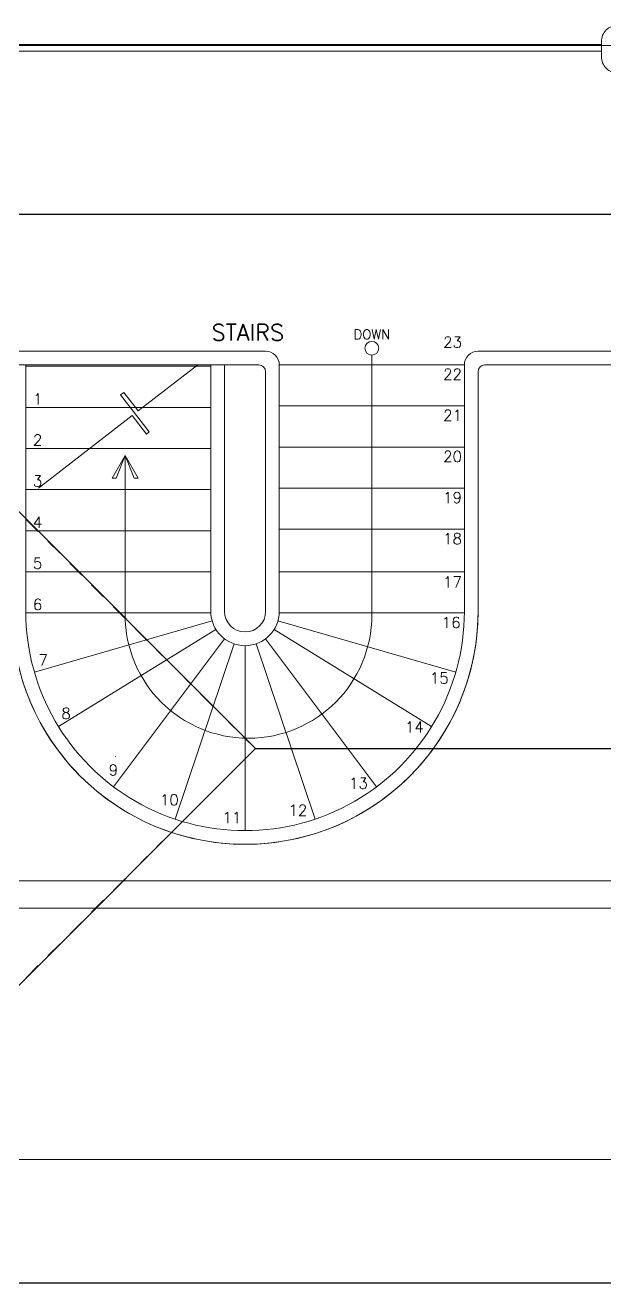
# Model space of a CAD drawing. Header units: metres. Extents: x -232 to 581, y 30 to 789.
# Drawn here: x 221.98 to 226.21, y 587.37 to 596.55 of the extents above; entities that cross this region are included whole.
import ezdxf

# ---------------------------------------------------------------- set-up
doc = ezdxf.new("R2010")
doc.units = ezdxf.units.M
doc.linetypes.add('DASHED', pattern=[0.75, 0.5, -0.25])
doc.linetypes.add('HIDDEN2', pattern=[0.1875, 0.125, -0.0625])
doc.layers.add('_electricos-Leyenda', color=7, linetype='Continuous')
for name, color, linetype, lineweight in [('A-WALL', 250, 'Continuous', 20), ('baranda vidrio', 143, 'Continuous', 0), ('baños', 140, 'Continuous', 0), ('muros bajitos', 252, 'Continuous', 5), ('textos', 7, 'Continuous', 0)]:
    doc.layers.add(name, color=color, linetype=linetype, lineweight=lineweight)
doc.layers.add('PISO', color=7, linetype='Continuous', lineweight=5, true_color=0xe6e6e6)
doc.layers.add('Techos 1', color=7, linetype='HIDDEN2', lineweight=9, true_color=0x42391a)
doc.styles.add('Roman', font='romans')
doc.styles.get("Standard").update_dxf_attribs({"font": 'arial.ttf'})

# ---------------------------------------------------------------- blocks, each defined once
blk = doc.blocks.new('20.03.2026 LN 09 SEGUNDO NIVEL ARQ')
at = {"layer": 'A-WALL', "color": 5}
blk.add_lwpolyline([(83.2409, -54.5682), (83.3509, -54.5682, 0.414214), (83.4709, -54.4482), (83.4709, -54.3382, 0.414214), (83.3509, -54.2182), (83.2409, -54.2182, 0.414214), (83.1209, -54.3382), (83.1209, -54.4482, 0.414214)], format="xyb", close=True, dxfattribs=at)
at = {"layer": 'baranda vidrio', "color": 5}
blk.add_arc((80.5209, -58.4977), 0.15, 180, 360, dxfattribs=at)
at = {"layer": 'muros bajitos', "color": 5}
for p, q in [((83.1209, -54.3583), (77.8681, -54.3583)), ((83.1209, -54.3583), (77.8681, -54.3583)), ((83.1209, -54.4083), (77.8681, -54.4083)), ((83.1209, -54.4083), (77.8681, -54.4083)), ((80.6709, -56.5977), (77.8459, -56.5977)), ((83.1959, -56.5977), (82.2209, -56.5977)), ((80.6209, -56.6977), (77.8459, -56.6977)), ((78.9209, -56.6977), (78.9209, -58.4977)), ((80.2709, -56.6977), (80.2709, -58.4977)), ((80.3709, -56.6977), (80.3709, -58.4977)), ((80.7709, -56.6977), (80.7709, -58.4977)), ((82.1209, -56.6977), (82.1209, -58.4977)), ((83.1988, -56.6977), (82.2709, -56.6977)), ((80.6709, -56.7477), (80.6709, -58.4977)), ((82.2209, -56.7477), (82.2209, -58.4977))]:
    blk.add_line(p, q, dxfattribs=at)
for centre, radius, start, end in [((80.6709, -56.6977), 0.1, 0, 90), ((82.2209, -56.6977), 0.1, 90, 180), ((80.6209, -56.7477), 0.05, 0, 90), ((82.2709, -56.7477), 0.05, 90, 180), ((80.5209, -58.4977), 1.7, 180, 0), ((80.5209, -58.4977), 1.6, 180, 0.00098), ((80.5209, -58.4977), 0.25, 180, 0), ((80.5209, -58.4977), 0.15, 180, 0)]:
    blk.add_arc(centre, radius, start, end, dxfattribs=at)
at = {"layer": 'PISO', "color": 5}
for p, q in [((78.9209, -56.7082), (79.8834, -56.7082)), ((79.7404, -57.0343), (80.1752, -56.6977)), ((79.8834, -56.7082), (80.2709, -56.7082)), ((80.3709, -56.6977), (80.3709, -58.4977)), ((82.1209, -56.6977), (80.7709, -56.6977)), ((79.6359, -56.8992), (79.6128, -56.917)), ((79.6128, -56.917), (79.8219, -57.1872)), ((79.7404, -57.0343), (79.6359, -56.8992)), ((78.9209, -57.0082), (80.2709, -57.0082)), ((82.1209, -56.9977), (80.7709, -56.9977)), ((79.0125, -57.5977), (79.6964, -57.0683)), ((79.801, -57.2034), (79.6964, -57.0683)), ((79.8219, -57.1872), (79.801, -57.2034)), ((78.9209, -57.3082), (80.2709, -57.3082)), ((82.1209, -57.2977), (80.7709, -57.2977)), ((78.9209, -57.6082), (80.2709, -57.6082)), ((82.1209, -57.5977), (80.7709, -57.5977)), ((78.9209, -57.9082), (80.2709, -57.9082)), ((78.9209, -57.9082), (80.2709, -57.9082)), ((82.1209, -57.8977), (80.7709, -57.8977)), ((80.7709, -57.8977), (82.1209, -57.8977)), ((78.9209, -58.2082), (80.2709, -58.2082)), ((82.1209, -58.2082), (80.7709, -58.2082)), ((78.921, -58.5082), (80.2709, -58.5082)), ((80.2808, -58.5671), (78.9838, -58.9419)), ((80.7611, -58.5671), (82.058, -58.9419)), ((82.1209, -58.5082), (80.7709, -58.5082)), ((80.3082, -58.6291), (79.1598, -59.3387)), ((80.7336, -58.6291), (81.8821, -59.3387)), ((80.371, -58.6978), (79.5617, -59.7783)), ((80.4411, -58.7346), (80.0102, -60.014)), ((80.4411, -58.7346), (80.0102, -60.014)), ((80.5209, -58.7477), (80.5209, -60.0977)), ((80.5209, -58.7477), (80.5209, -60.0977)), ((80.6007, -58.7346), (81.0316, -60.014)), ((80.6007, -58.7346), (81.0316, -60.014)), ((80.6708, -58.6978), (81.4802, -59.7783)), ((79.576, -59.5582), (79.576, -59.5555)), ((77.8459, -60.4648), (83.1959, -60.4648)), ((77.8459, -60.6648), (83.1959, -60.6648)), ((77.8059, -62.4986), (83.2659, -62.4986))]:
    blk.add_line(p, q, dxfattribs=at)
at = {"layer": 'PISO', "color": 5, "linetype": 'DASHED', "ltscale": 0.1}
for p, q in [((80.2709, -57.0082), (80.2709, -56.6977)), ((80.7709, -56.9977), (80.7709, -56.6977)), ((81.1585, -57.2977), (80.7709, -57.2977))]:
    blk.add_line(p, q, dxfattribs=at)
at = {"layer": 'PISO', "color": 5}
blk.add_arc((80.5209, -58.4977), 1.7, 180, 0.00098, dxfattribs=at)
at = {"layer": 'Techos 1', "color": 5}
for p, q in [((76.6959, -55.5986), (88.8427, -55.5986)), ((76.6959, -55.5986), (80.5959, -59.4987)), ((76.6959, -63.3986), (80.5959, -59.4987)), ((80.5959, -59.4987), (92.7459, -59.4987)), ((76.6959, -63.3986), (102.1459, -63.3986))]:
    blk.add_line(p, q, dxfattribs=at)
at = {"layer": 'textos', "color": 5}
for p, q in [((81.4459, -56.6267), (81.4459, -58.5231)), ((79.6459, -57.3595), (79.5502, -57.5253)), ((79.5812, -57.5253), (79.6459, -57.3595)), ((79.6459, -58.5231), (79.6459, -57.3595)), ((79.7417, -57.5253), (79.6459, -57.3595)), ((79.7107, -57.5253), (79.6459, -57.3595)), ((79.5502, -57.5253), (79.5812, -57.5253)), ((79.7107, -57.5253), (79.7417, -57.5253))]:
    blk.add_line(p, q, dxfattribs=at)
blk.add_circle((81.4459, -56.5767), 0.05, dxfattribs=at)
for start, end in [(180, 270), (270, 0)]:
    blk.add_arc((80.5459, -58.5231), 0.9, start, end, dxfattribs=at)
at = {"layer": 'baños', "color": 5, "linetype": 'Continuous', "flags": 8}
for tag, p in [('MODELNUMBER', (83.7813, -42.9175, 0)), ('MATERIAL', (83.7813, -42.9176, 0)), ('PRODUCT', (83.7813, -42.9176, 0)), ('TRADENAME', (83.7813, -42.9176, 0)), ('MODELNUMBER', (84.956, -42.9175, 0)), ('TRADENAME', (84.956, -42.9176, 0)), ('MATERIAL', (84.956, -42.9176, 0)), ('PRODUCT', (84.956, -42.9176, 0))]:
    blk.add_attdef(tag, p, '', height=0.0000254, rotation=180.00008, dxfattribs=at)
at = {"layer": 'baños', "color": 5, "linetype": 'Continuous'}
for tag, p, rotation in [('TRADENAME', (85.8912, -56.9933), 180.00008), ('MODELNUMBER', (85.8912, -56.9934), 180.00008), ('MATERIAL', (85.8914, -56.9932), 180.00008), ('PRODUCT', (85.8914, -56.9933), 180.00008), ('MODELNUMBER', (86.6008, -56.9934), 179.99992), ('MATERIAL', (86.6008, -56.9932), 179.99992), ('PRODUCT', (86.6008, -56.9933), 179.99992), ('TRADENAME', (86.6008, -56.9933), 179.99992)]:
    blk.add_attdef(tag, p, '', height=0.0000254, rotation=rotation, dxfattribs=at)
at = {"layer": 'textos', "color": 5}
for s, insert, char_height, width, attachment_point in [('\\pxqc;{\\Fromans|c0;\\H0.8x;STAIRS}', (82.2438, -56.5212), 0.15, 3.404877, 9), ('\\pxqc;{\\Fromans|c0;23}', (80.3415, -56.5723), 0.08, 3.386375, 7), ('\\pxqc;{\\Fromans|c0;22}', (80.3415, -56.8065), 0.08, 3.386375, 7), ('\\pxqc;{\\Fromans|c0;1}', (80.7004, -56.9866), 0.08, 3.386375, 9), ('\\pxqc;{\\Fromans|c0;21}', (80.3415, -57.1065), 0.08, 3.386375, 7), ('\\pxqc;{\\Fromans|c0;2}', (80.7004, -57.2866), 0.08, 3.386375, 9), ('\\pxqc;{\\Fromans|c0;20}', (80.3415, -57.4065), 0.08, 3.386375, 7), ('\\pxqc;{\\Fromans|c0;3}', (80.7004, -57.5866), 0.08, 3.386375, 9), ('\\pxqc;{\\Fromans|c0;19}', (80.3415, -57.7065), 0.08, 3.386375, 7), ('\\pxqc;{\\Fromans|c0;4}', (80.7004, -57.8866), 0.08, 3.386375, 9), ('\\pxqc;{\\Fromans|c0;18}', (80.3415, -58.0065), 0.08, 3.386375, 7), ('\\pxqc;{\\Fromans|c0;5}', (80.7004, -58.1866), 0.08, 3.386375, 9), ('\\pxqc;{\\Fromans|c0;17}', (80.3415, -58.3227), 0.08, 3.386375, 7), ('\\pxqc;{\\Fromans|c0;6}', (80.7004, -58.4866), 0.08, 3.386375, 9), ('\\pxqc;{\\Fromans|c0;16}', (80.3315, -58.6185), 0.08, 3.386375, 7), ('\\pxqc;{\\Fromans|c0;7}', (80.7412, -58.8924), 0.08, 3.386375, 9), ('\\pxqc;{\\Fromans|c0;15}', (80.2449, -59.0244), 0.08, 3.386375, 7), ('\\pxqc;{\\Fromans|c0;8}', (80.9082, -59.2821), 0.08, 3.386375, 9), ('\\pxqc;{\\Fromans|c0;14}', (83.4506, -59.3821), 0.08, 3.386375, 9), ('\\pxqc;{\\Fromans|c0;9}', (81.2531, -59.6953), 0.08, 3.386375, 9), ('\\pxqc;{\\Fromans|c0;13}', (83.0415, -59.7916), 0.08, 3.386375, 9), ('\\pxqc;{\\Fromans|c0;10}', (81.6618, -59.913), 0.08, 3.386375, 9), ('\\pxqc;{\\Fromans|c0;12}', (82.5996, -59.9887), 0.08, 3.386375, 9), ('\\pxqc;{\\Fromans|c0;11}', (82.118, -60.0424), 0.08, 3.386375, 9)]:
    blk.add_mtext(s, dxfattribs=dict(at, insert=insert, char_height=char_height, width=width, attachment_point=attachment_point))
at = {"layer": 'textos', "color": 5, "insert": (81.5803, -56.4405), "char_height": 0.07, "attachment_point": 3, "style": 'Roman'}
blk.add_mtext_dynamic_manual_height_columns('DOWN', width=109.130705, gutter_width=50, heights=[0], dxfattribs=at)
blk = doc.blocks.new('TECHO ARQ 20.03')
at = {"layer": '_electricos-Leyenda', "color": 30, "true_color": 0xf8991e}
for p, q in [((235.6813, 110.9451), (226.9023, 110.9462)), ((225.8805, 109.715), (238.0272, 109.715)), ((225.8805, 109.715), (229.7805, 105.815)), ((225.8805, 101.9149), (229.7805, 105.815)), ((229.7805, 105.815), (241.9859, 105.815)), ((225.8805, 101.9149), (251.3305, 101.9149))]:
    blk.add_line(p, q, dxfattribs=at)

msp = doc.modelspace()

# ---------------------------------------------------------------- block references
at = {"color": 1}
for name, p in [('20.03.2026 LN 09 SEGUNDO NIVEL ARQ', (143.0668, 650.7691)), ('TECHO ARQ 20.03', (-6.1178, 485.4555))]:
    msp.add_blockref(name, p, dxfattribs=at)

doc.saveas('drawing.dxf')
